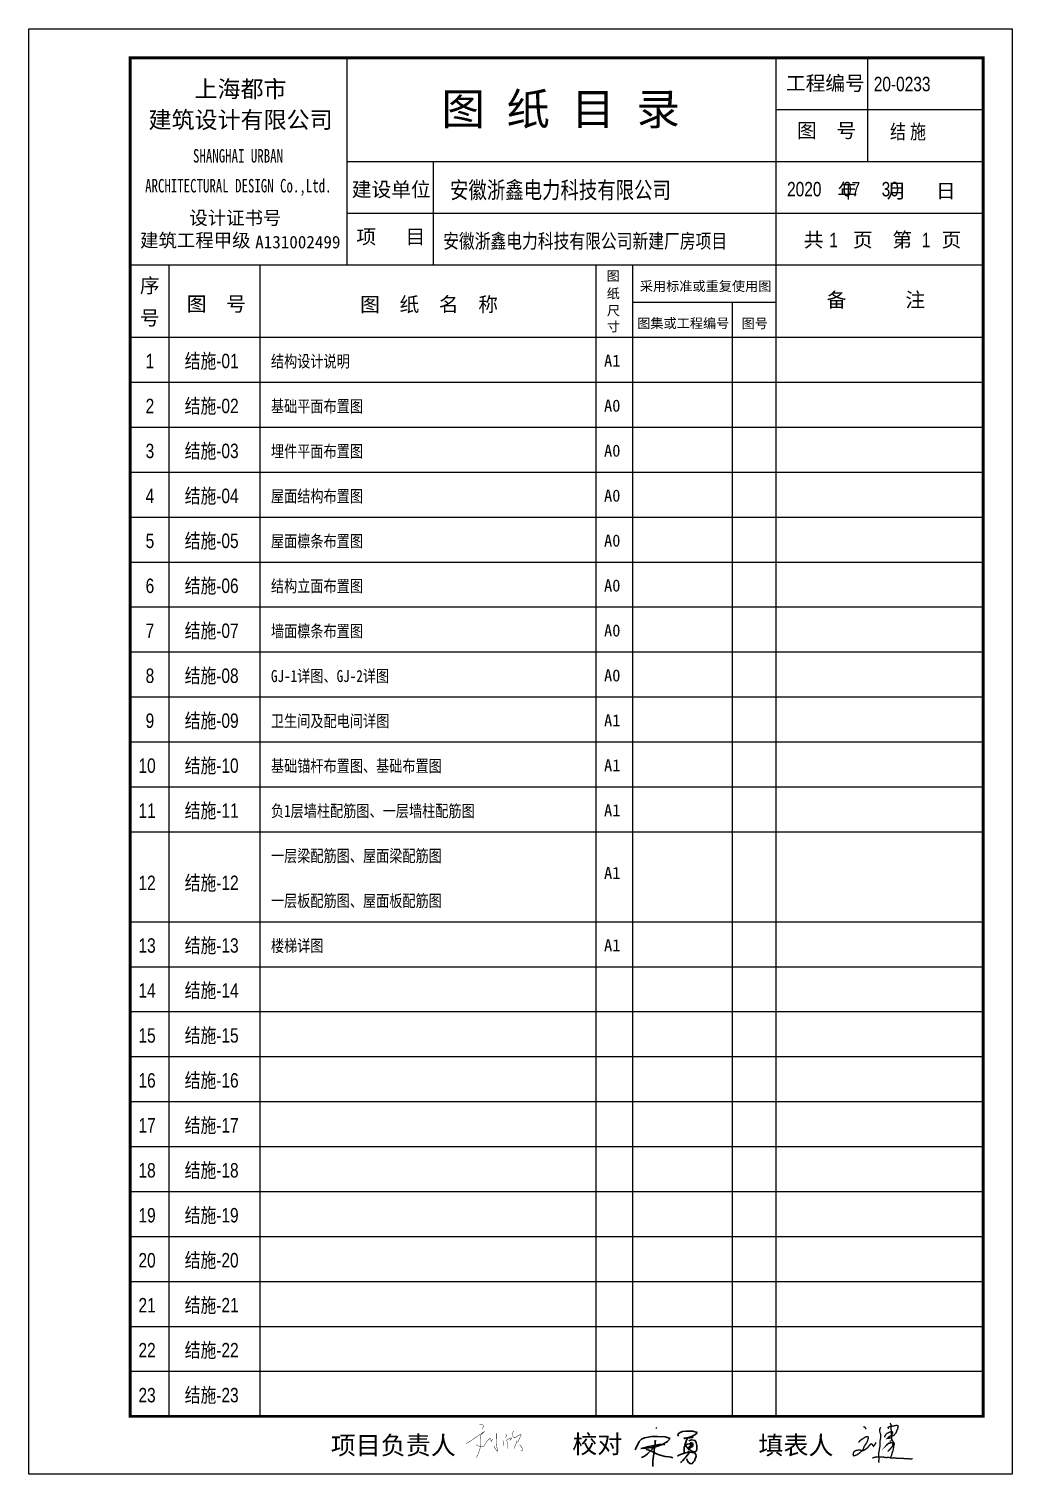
# Model space of a CAD drawing. Extents: x 899043 to 2598688, y -137197 to 211789.
# Drawn here: x 899043 to 929643, y 48085 to 93085 of the extents above; entities that cross this region are included whole.
import ezdxf
from ezdxf.enums import TextEntityAlignment as Align

# ---------------------------------------------------------------- set-up
doc = ezdxf.new("R2010")
doc.units = 0
doc.header["$LTSCALE"] = 1500
doc.header["$MEASUREMENT"] = 0
for name, color, linetype in [('00-tk', 151, 'Continuous'), ('AXIS', 3, 'Continuous'), ('iicon', 7, 'Continuous'), ('PUB_TEXT', 7, 'Continuous')]:
    doc.layers.add(name, color=color, linetype=linetype)
doc.layers.add('TK-签名', color=70, linetype='Continuous', lineweight=30)
doc.layers.add('功能名称', color=255, linetype='Continuous', lineweight=0)
doc.styles.add('-宋体', font='')
doc.styles.add('QQS', font='stylu.ttf')
doc.styles.add('T', font='simhei.ttf')
doc.styles.get('-宋体').set_extended_font_data('SimSun')

# ---------------------------------------------------------------- blocks, each defined once
blk = doc.blocks.new('A$C7C122B11')
at = {"layer": 'iicon', "color": 13, "const_width": 7.58}
for points in [[(244, 611), (279, 605)], [(279, 605), (315, 591)], [(321, 572), (298, 526)], [(315, 591), (321, 572)], [(0, 251), (101, 316)], [(101, 316), (199, 383)], [(199, 383), (301, 455)], [(322, 465), (255, 393)], [(255, 393), (267, 338)], [(267, 338), (270, 260)], [(301, 455), (344, 476)], [(331, 220), (382, 295)], [(382, 295), (411, 328)], [(411, 328), (434, 349)], [(434, 349), (448, 349)], [(448, 349), (455, 315)], [(455, 315), (462, 292)], [(462, 292), (485, 335)], [(554, 440), (553, 381)], [(553, 381), (555, 298)], [(555, 298), (561, 212)], [(674, 309), (686, 266)], [(686, 266), (692, 224)], [(718, 416), (741, 413)], [(745, 400), (719, 368)], [(726, 309), (755, 327)], [(741, 413), (745, 400)], [(755, 327), (790, 346)], [(756, 296), (765, 257)], [(790, 346), (817, 357)], [(826, 342), (799, 315)], [(817, 357), (835, 356)], [(835, 356), (826, 342)], [(858, 469), (850, 439)], [(850, 439), (850, 403)], [(850, 403), (863, 373)], [(872, 485), (858, 469)], [(863, 373), (876, 363)], [(876, 363), (897, 363)], [(897, 363), (924, 382)], [(921, 283), (909, 233)], [(923, 311), (921, 283)], [(924, 382), (974, 414)], [(951, 294), (937, 279)], [(971, 334), (951, 294)], [(991, 378), (971, 334)], [(974, 414), (997, 421)], [(1010, 411), (991, 378)], [(997, 421), (1010, 411)], [(180, 234), (214, 214)], [(220, 61), (189, 0)], [(214, 214), (249, 201)], [(254, 164), (220, 61)], [(249, 201), (284, 195)], [(270, 260), (254, 164)], [(284, 195), (312, 200)], [(312, 200), (331, 220)], [(535, 158), (509, 209)], [(575, 108), (535, 158)], [(561, 212), (572, 134)], [(572, 134), (575, 108)], [(692, 224), (692, 211)], [(762, 218), (762, 180)], [(762, 180), (763, 160)], [(765, 257), (762, 218)], [(892, 201), (876, 164)], [(909, 233), (892, 201)], [(980, 231), (1007, 207)], [(1033, 121), (1002, 119)], [(1007, 207), (1028, 171)], [(1028, 171), (1033, 146)], [(1033, 146), (1033, 121)]]:
    blk.add_lwpolyline(points, dxfattribs=at)

msp = doc.modelspace()

# ---------------------------------------------------------------- linework, layer by layer
at = {"layer": '00-tk'}
for p, q in [((925157, 88960.4), (925157, 92143.8)), ((922292.8, 90572.9), (928742.8, 90572.9)), ((908942.8, 88960.4), (928742.8, 88960.4)), ((911632.9, 85735.4), (911632.9, 88960.4)), ((908942.8, 87347.9), (928742.8, 87347.9)), ((903392.8, 85735.4), (903392.8, 49885.4)), ((906226.6, 85735.4), (906226.6, 49885.4)), ((916692.5, 85735.4), (916692.5, 49885.4)), ((917826.2, 85735.4), (917826.2, 49885.4)), ((922292.8, 85735.4), (922292.8, 49885.4)), ((917826.2, 84575), (922292.8, 84575)), ((920935.7, 84575), (920935.7, 49885.4)), ((902192.8, 83485.4), (928742.8, 83485.4)), ((902192.8, 82085.4), (928742.8, 82085.4)), ((902192.8, 80685.4), (928742.8, 80685.4)), ((902192.8, 79285.4), (928742.8, 79285.4)), ((902192.8, 77885.4), (928742.8, 77885.4)), ((902192.8, 76485.4), (928742.8, 76485.4)), ((902192.8, 75085.4), (928742.8, 75085.4)), ((902192.8, 73685.4), (928742.8, 73685.4)), ((902192.8, 72285.4), (928742.8, 72285.4)), ((902192.8, 70885.4), (928742.8, 70885.4)), ((902192.8, 69485.4), (928742.8, 69485.4)), ((902192.8, 68085.4), (928742.8, 68085.4)), ((902192.8, 65285.4), (928742.8, 65285.4)), ((902192.8, 63885.4), (928742.8, 63885.4)), ((902192.8, 62485.4), (928742.8, 62485.4)), ((902192.8, 61085.4), (928742.8, 61085.4)), ((902192.8, 59685.4), (928742.8, 59685.4)), ((902192.8, 58285.4), (928742.8, 58285.4)), ((902192.8, 56885.4), (928742.8, 56885.4)), ((902192.8, 55485.4), (928742.8, 55485.4)), ((902192.8, 54085.4), (928742.8, 54085.4)), ((902192.8, 52685.4), (928742.8, 52685.4)), ((902192.8, 51285.4), (928742.8, 51285.4))]:
    msp.add_line(p, q, dxfattribs=at)
msp.add_lwpolyline([(899042.8, 48085.4), (899042.8, 93085.4), (929642.8, 93085.4), (929642.8, 48085.4)], close=True, dxfattribs=at)
at = {"layer": '00-tk', "linetype": 'Continuous', "const_width": 90}
msp.add_lwpolyline([(928742.8, 92185.4), (902192.8, 92185.4), (902192.8, 49885.4), (928742.8, 49885.4), (928742.8, 92185.4)], dxfattribs=at)
at = {"layer": '00-tk', "const_width": 45}
for points in [[(908942.8, 85735.4), (908942.8, 92185.4)], [(922292.8, 85735.4), (922292.8, 92185.4)], [(902192.8, 85735.4), (928742.8, 85735.4)]]:
    msp.add_lwpolyline(points, dxfattribs=at)
at = {"layer": 'AXIS', "color": 1, "ltscale": 1000, "const_width": 42}
for points in [[(925017.3, 49567.9), (925042.5, 49550.6), (925067.2, 49535.8), (925079.5, 49517.5), (925095.8, 49498.3), (925101.3, 49488.4)], [(925566.4, 49538.1), (925531.3, 49511.8), (925531.3, 49511.8), (925522.5, 49459.1), (925522.5, 49430.5), (925526.9, 49404.2), (925533.5, 49375.6), (925548.9, 49325.1), (925553.3, 49268), (925553.3, 49221.9), (925537.9, 49149.5), (925531.3, 49046.3), (925533.5, 49000.2), (925529.1, 48947.5), (925515.9, 48877.2), (925502.7, 48780.6), (925487.3, 48730.1), (925500.5, 48580.8), (925493.9, 48492.9), (925496.1, 48457.8), (925497, 48444.4)], [(925812.5, 49500.4), (925792.2, 49518), (925785.4, 49538.3), (925804.4, 49554.5), (925853, 49566.6), (925897.7, 49574.7), (925962.6, 49585.6), (925991, 49593.7), (926022.1, 49599.1), (926053.2, 49601.8), (926084.2, 49592.3), (926097.8, 49566.6), (926085.6, 49522), (926077.5, 49482.9), (926053.2, 49432.9), (926028.8, 49366.7), (925959.9, 49291), (925936.9, 49280.2), (925926.1, 49270.7), (925878.7, 49276.1), (925866.6, 49282.9)], [(925847.6, 49672.2), (925862.7, 49644.1), (925877.9, 49624.7), (925878.4, 49597.7), (925881.5, 49588.2), (925884.4, 49572.3), (925869.9, 49529.9), (925874.1, 49475.8), (925883.7, 49453.6), (925884.7, 49439.8), (925882.8, 49409.3), (925891.2, 49305.8), (925883.7, 49275.6), (925897.2, 49188.6), (925908.1, 49146.2), (925920.8, 49126.1), (925947.4, 49083.3), (925977.1, 49040.9), (925972.8, 49003.8), (925959, 48963.5), (925953.7, 48914.7), (925934.6, 48804.5), (925913.4, 48757.9), (925892.2, 48672), (925863.6, 48605.2)], [(924859.8, 49074.6), (924897.3, 49101.8), (924911.8, 49131.9), (924938.1, 49148), (924975.1, 49171.8), (925004.7, 49193.6), (925032.9, 49213.1), (925063.1, 49231.1), (925093.2, 49244.2), (925128.7, 49252.9), (925154, 49249), (925164.7, 49236.4), (925171, 49214.1), (925163.3, 49188.8), (925133.6, 49095.2), (925127.3, 49082.1), (925110.3, 49053.4), (925098.6, 49033.5), (925074.8, 49000.5), (925051.9, 48970.3), (925021.8, 48901.2), (925016.4, 48879.4), (924997.7, 48836.6), (924968.2, 48804), (924945.6, 48787.7), (924920.7, 48765.1), (924889.6, 48734.8), (924858.4, 48716.1), (924822.7, 48692), (924776, 48671.8), (924750.3, 48660.1), (924714.5, 48654.7), (924705.9, 48667.9), (924695.8, 48699), (924699.7, 48724.7), (924711.4, 48755), (924734.7, 48794.7), (924758.9, 48809.4), (924786.9, 48820.3), (924846, 48832), (924887.2, 48836.6), (924930, 48829.6), (924973.4, 48809.7), (925004.7, 48811.8), (925031.2, 48823.4), (925083.3, 48860), (925145.6, 48906.6), (925192.2, 48963.4), (925229.6, 49008.5), (925256.8, 49029.5), (925292.6, 49011.6), (925302.7, 48989), (925308.2, 48971.9), (925333.1, 48952.5), (925344.7, 48973.5), (925366.5, 49000.7), (925385.2, 49026.4), (925402.3, 49067.6), (925402.3, 49067.6), (925404.7, 49078.5)], [(925675.9, 49227.5), (925684, 49273.4), (925715.1, 49319.4), (925750.3, 49354.5), (925827.4, 49392.3), (925866.6, 49404.5), (925889.6, 49411.3), (925912.5, 49411.3), (925928.8, 49374.8), (925905.8, 49319.4), (925866.6, 49282.9), (925807.1, 49243.7), (925774.6, 49212.6), (925757.1, 49195.1), (925820.6, 49204.5), (925884.1, 49214), (925897.7, 49207.2), (925896.3, 49157.2), (925853.1, 49112.2), (925842.2, 49086.6), (925812.5, 49054.1), (925780.1, 49028.5), (925751.7, 49009.5), (925732.7, 48985.2), (925794.8, 49040.2), (925842.2, 49048.7), (925881.5, 49062.2), (925920.7, 49066.3), (925950.4, 49060.9), (925923.6, 49005.2), (925922, 48954.1), (925886.9, 48915), (925846.3, 48862.3), (925807.1, 48829.8), (925786.8, 48806.9), (925778.7, 48785.3)], [(925291.8, 48577.3), (925344.6, 48604.2), (925400.6, 48616.1), (925497.2, 48618.9), (925542.8, 48622.5), (925590.2, 48621.4), (925666.7, 48610.7), (925728.1, 48599.9), (925808.1, 48606.3), (925830.7, 48599.9), (925869.5, 48585.9), (925923.3, 48590.2), (925965.3, 48592.3), (926034.3, 48583.7), (926072, 48576.2), (926129.1, 48573), (926177.5, 48576.2), (926225.2, 48576.2), (926276.9, 48570.8), (926338.3, 48566.5), (926406.2, 48563.3), (926450.3, 48560), (926503.1, 48559), (926535.4, 48562.2), (926552.7, 48563.3)]]:
    msp.add_lwpolyline(points, dxfattribs=at)
at = {"layer": 'TK-签名'}
for p, q in [((918586.7, 49532), (918555.6, 49500.9)), ((917913, 48840.6), (918035.3, 49103.1)), ((918035.3, 49103.1), (918108.5, 49176.3)), ((918108.5, 49176.3), (918200.5, 49218.1)), ((918200.5, 49218.1), (918311.6, 49237.8)), ((918311.6, 49237.8), (918420.4, 49257)), ((918420.4, 49257), (918500.4, 49257)), ((918531.5, 49053.1), (918483.1, 48659)), ((918500.4, 49257), (918602.7, 49257)), ((918521.8, 49134.6), (918520.2, 49116.3)), ((918520.2, 49116.3), (918529.9, 49102.8)), ((918539.1, 49121.1), (918521.8, 49134.6)), ((918529.9, 49102.8), (918531.5, 49053.1)), ((918565.5, 49112), (918539.1, 49121.1)), ((918602.7, 49257), (918840.6, 49246.6)), ((918863.2, 49070.9), (918788.6, 49031.9)), ((918840.6, 49246.6), (918999.9, 49190.6)), ((918919.6, 49100.5), (918863.2, 49070.9)), ((918999.9, 49190.6), (918919.6, 49100.5)), ((919238.8, 49316.6), (919254.8, 49341.7)), ((919245, 49284.6), (919238.8, 49316.6)), ((919256.8, 49263), (919245, 49284.6)), ((919254.8, 49341.7), (919314.1, 49378)), ((919314.1, 49378), (919388.4, 49407.8)), ((919388.4, 49407.8), (919496.6, 49423.5)), ((919448, 49205.6), (919429.7, 49199.3)), ((919429.7, 49199.3), (919460.5, 49195.6)), ((919569.3, 49227), (919448, 49205.6)), ((919460.5, 49195.6), (919519.6, 49206.6)), ((919506.2, 49140.5), (919461.1, 48982.5)), ((919496.6, 49423.5), (919585.5, 49425.1)), ((919544.7, 49207.7), (919506.2, 49140.5)), ((919519.6, 49206.6), (919677.1, 49241.1)), ((919683.9, 49221.8), (919544.7, 49207.7)), ((919660.3, 49259.4), (919569.3, 49227)), ((919585.5, 49425.1), (919706.3, 49418.3)), ((919585.7, 49117.7), (919665.2, 49149.5)), ((919642.6, 49073.4), (919641.8, 49034.1)), ((919647.6, 49075.1), (919642.6, 49073.4)), ((919675.2, 49053.3), (919647.6, 49075.1)), ((919750.3, 49298.1), (919660.3, 49259.4)), ((919665.2, 49149.5), (919779.8, 49133.6)), ((919691.1, 49030.8), (919675.2, 49053.3)), ((919677.1, 49241.1), (919718.4, 49234.3)), ((919718.4, 49234.3), (919683.9, 49221.8)), ((919706.3, 49418.3), (919839.2, 49375.4)), ((919799.4, 49328.4), (919750.3, 49298.1)), ((919779.8, 49133.6), (919812.4, 49059.2)), ((919839.2, 49375.4), (919799.4, 49328.4)), ((919812.4, 49059.2), (919830.8, 48980.6)), ((918162.2, 48894.1), (918091.3, 48881)), ((918091.3, 48881), (918094.9, 48887.4)), ((918094.9, 48887.4), (918336, 48943)), ((918139.9, 48612), (918104.3, 48597.7)), ((918197.3, 48642.3), (918139.9, 48612)), ((918249.7, 48892), (918162.2, 48894.1)), ((918237.1, 48668.8), (918197.3, 48642.3)), ((918292.4, 48717.2), (918237.1, 48668.8)), ((918344.4, 48899.8), (918249.7, 48892)), ((918258.9, 48843), (918289.7, 48853.7)), ((918289.7, 48853.7), (918440.7, 48784.1)), ((918376.4, 48795.8), (918292.4, 48717.2)), ((918336, 48943), (918489.9, 48977.6)), ((918421.8, 48912.7), (918344.4, 48899.8)), ((918438, 48865.3), (918376.4, 48795.8)), ((918517.7, 48928.6), (918421.8, 48912.7)), ((918492.2, 48941.8), (918438, 48865.3)), ((918440.7, 48784.1), (918578.8, 48714.5)), ((918483.1, 48659), (918462.2, 48495.9)), ((918489.9, 48977.6), (918647.6, 49005.7)), ((918575.3, 48945), (918517.7, 48928.6)), ((918635.9, 48962.2), (918575.3, 48945)), ((918578.8, 48714.5), (918685.1, 48673.1)), ((918730.3, 49001.3), (918635.9, 48962.2)), ((918647.6, 49005.7), (918775.6, 49015.9)), ((918685.1, 48673.1), (918841.1, 48636.9)), ((918788.6, 49031.9), (918730.3, 49001.3)), ((918775.6, 49015.9), (918817.2, 49001.9)), ((918819.9, 48990), (918814.5, 48993.8)), ((918817.2, 49001.9), (918819.9, 48990)), ((918841.1, 48636.9), (918973.9, 48622.1)), ((918973.9, 48622.1), (919031.3, 48611.4)), ((919031.3, 48611.4), (919057.9, 48601.4)), ((919057.9, 48601.4), (919083.9, 48589.1)), ((919230.2, 48641), (919274.6, 48676.1)), ((919274.6, 48676.1), (919349.9, 48704.5)), ((919349.9, 48704.5), (919474.5, 48747.1)), ((919441, 48912.9), (919439.3, 48759.1)), ((919448.5, 48944.7), (919441, 48912.9)), ((919461.1, 48982.5), (919448.5, 48944.7)), ((919519.7, 48652.7), (919470.3, 48594.1)), ((919474.5, 48747.1), (919525.5, 48760.5)), ((919479.5, 48973.1), (919495.4, 48994.8)), ((919495.4, 48948), (919479.5, 48973.1)), ((919495.4, 48994.8), (919533, 49014.9)), ((919521.3, 48919.6), (919495.4, 48948)), ((919510.5, 48733.8), (919528.9, 48761.3)), ((919560.7, 48707), (919519.7, 48652.7)), ((919549.7, 48883.6), (919521.3, 48919.6)), ((919525.5, 48760.5), (919594.9, 48771.4)), ((919528.9, 48761.3), (919556.5, 48782.2)), ((919533, 49014.9), (919601.6, 49032.4)), ((919604.1, 48847.7), (919549.7, 48883.6)), ((919556.5, 48782.2), (919591.6, 48783.9)), ((919597.4, 48927.9), (919558.9, 48910.4)), ((919558.9, 48910.4), (919656.8, 48920.4)), ((919591.6, 48748.8), (919560.7, 48707)), ((919584.9, 48842.7), (919576.5, 48828.2)), ((919618.3, 48892.8), (919584.9, 48842.7)), ((919591.6, 48783.9), (919606.7, 48770.5)), ((919606.7, 48770.5), (919591.6, 48748.8)), ((919594.9, 48771.4), (919678.6, 48763)), ((919646.8, 48968.1), (919597.4, 48927.9)), ((919601.6, 49032.4), (919632.6, 49039.1)), ((919657.6, 48812.6), (919604.1, 48847.7)), ((919630, 48932.1), (919618.3, 48892.8)), ((919635.1, 48989.8), (919630, 48932.1)), ((919632.6, 49039.1), (919684.4, 49045)), ((919641.8, 49034.1), (919635.1, 48989.8)), ((919686.9, 49010.7), (919646.8, 48968.1)), ((919656.8, 48920.4), (919691.1, 48942.2)), ((919728.8, 48781.7), (919657.6, 48812.6)), ((919678.6, 48763), (919735.5, 48751.3)), ((919684.4, 49045), (919712.9, 49040)), ((919712.9, 49040), (919686.9, 49010.7)), ((919702, 48994), (919691.1, 49030.8)), ((919691.1, 48942.2), (919703.7, 48960.6)), ((919703.7, 48960.6), (919702, 48994)), ((919787.3, 48785.8), (919728.8, 48781.7)), ((919735.5, 48751.3), (919782.3, 48732.9)), ((919782.3, 48732.9), (919799.1, 48684.4)), ((919800.7, 48612.5), (919783.2, 48559)), ((919820.8, 48810.1), (919787.3, 48785.8)), ((919799.1, 48684.4), (919809.1, 48646)), ((919809.1, 48646), (919800.7, 48612.5)), ((919831.6, 48882.8), (919820.8, 48810.1)), ((919830.8, 48980.6), (919831.6, 48882.8)), ((918460.5, 48338.5), (918453, 48320.2)), ((918462.2, 48495.9), (918459.8, 48398.8)), ((918459.8, 48398.8), (918460.5, 48338.5)), ((919344, 48460.4), (919320.6, 48442.8)), ((919390.8, 48513.9), (919344, 48460.4)), ((919437.7, 48558.2), (919390.8, 48513.9)), ((919470.3, 48594.1), (919437.7, 48558.2)), ((919524.7, 48534.8), (919517.2, 48556.5)), ((919533, 48515.6), (919524.7, 48534.8)), ((919550.6, 48480.5), (919533, 48515.6)), ((919575.7, 48447), (919550.6, 48480.5)), ((919621.7, 48416.1), (919575.7, 48447)), ((919651.8, 48402.7), (919621.7, 48416.1)), ((919690.3, 48412.7), (919651.8, 48402.7)), ((919720.4, 48455.4), (919690.3, 48412.7)), ((919753.9, 48502.2), (919720.4, 48455.4)), ((919783.2, 48559), (919753.9, 48502.2))]:
    msp.add_line(p, q, dxfattribs=at)

# ---------------------------------------------------------------- block references
at = {"xscale": 1.698991545010358, "yscale": 1.698991544893943, "zscale": 1.698991544950582}
msp.add_blockref('A$C7C122B11', (912650.6, 48602.6), dxfattribs=at)

# ---------------------------------------------------------------- texts
at = {"layer": '00-tk', "style": 'T'}
for s, height, p in [('上海都市', 525, (905629.8, 91226.8)), ('工程编号', 450, (923830.9, 91404.9)), ('图 纸 目 录', 990, (915593.5, 90609.9)), ('建筑设计有限公司', 525, (905629.8, 90265.9)), ('图  号', 450, (923869.9, 89919.5)), ('建设单位', 450, (910319.8, 88096.1)), (' 年   月   日', 450, (925895.3, 88052.2)), ('设计证书号', 420, (905468.4, 87207.3)), ('项   目', 450, (910306.3, 86610.5)), ('建筑工程甲级', 420, (904222, 86509.8)), ('A131002499', 390, (907412.3, 86444.1)), (' 共   页  第   页', 450, (925458.1, 86527.7)), ('图', 300, (917222.9, 85389.1)), ('序', 450, (902802.8, 85103.3)), ('采用标准或重复使用图', 300, (920104.3, 85079.3)), ('图  号', 450, (904877.7, 84516.4)), ('图  纸  名  称', 450, (911497.3, 84516.4)), ('纸', 300, (917228.7, 84851.4)), ('备      注', 450, (925404.9, 84658.5)), ('号', 450, (902802.8, 84086.1)), ('尺', 300, (917236.6, 84308.9)), ('寸', 300, (917236.6, 83820.2)), ('图集或工程编号', 300, (919409.2, 83925.8)), ('图号', 300, (921634, 83912.5)), ('项目负责人', 570, (910383.1, 48991.8)), ('校对', 570, (916732.4, 49032)), ('填表人  ', 570, (923303.9, 48991.8))]:
    msp.add_text(s, height=height, dxfattribs=at).set_placement(p, align=Align.MIDDLE)
at = {"layer": '00-tk', "style": 'T', "width": 0.7}
for s, p in [('SHANGHAI URBAN', (904150.5, 88922.7)), ('ARCHITECTURAL DESIGN Co.,Ltd.', (902660.3, 87992.3))]:
    msp.add_text(s, height=420, dxfattribs=at).set_placement(p)
at = {"layer": 'PUB_TEXT', "style": '-宋体', "width": 0.8}
for s, p in [('结构设计说明', (906575.6, 82548.4)), ('基础平面布置图', (906575.6, 81148.4)), ('埋件平面布置图', (906575.6, 79748.4)), ('屋面结构布置图', (906575.6, 78348.4)), ('屋面檩条布置图', (906575.6, 76948.4)), ('结构立面布置图', (906575.6, 75548.4)), ('墙面檩条布置图', (906575.6, 74148.4)), ('GJ-1详图、GJ-2详图', (906575.6, 72748.4)), ('卫生间及配电间详图', (906575.6, 71348.4)), ('基础锚杆布置图、基础布置图', (906575.6, 69948.4)), ('负1层墙柱配筋图、一层墙柱配筋图', (906575.6, 68548.4)), ('一层梁配筋图、屋面梁配筋图', (906575.6, 67148.4)), ('一层板配筋图、屋面板配筋图', (906575.6, 65748.4)), ('楼梯详图', (906575.6, 64348.4))]:
    msp.add_text(s, height=375, dxfattribs=at).set_placement(p)
at = {"layer": 'PUB_TEXT', "color": 6, "style": '-宋体'}
for s, p in [('A1', (916942.9, 82566.7)), ('A0', (916942.9, 81166.7)), ('A0', (916942.9, 79766.7)), ('A0', (916942.9, 78366.7)), ('A0', (916942.9, 76966.7)), ('A0', (916942.9, 75566.7)), ('A0', (916942.9, 74166.7)), ('A0', (916942.9, 72766.7)), ('A1', (916942.9, 71366.7)), ('A1', (916942.9, 69966.7)), ('A1', (916942.9, 68566.7)), ('A1', (916942.9, 66616.6)), ('A1', (916942.9, 64366.7))]:
    msp.add_text(s, height=375, dxfattribs=at).set_placement(p)
at = {"layer": '功能名称', "style": 'QQS', "width": 0.8}
for s, height, p in [('20-0233', 450, (925337.3, 91144)), ('结 施', 450, (925845, 89658)), ('安徽浙鑫电力科技有限公司', 525, (912150.1, 87806.8)), ('2020     07     30', 450, (922639, 87871.4)), ('安徽浙鑫电力科技有限公司新建厂房项目', 450, (911935.5, 86254.2)), ('1', 450, (923954.1, 86285.5)), ('1', 450, (926829.9, 86285.5)), ('1', 450, (902675.7, 82519.6)), ('结施-01', 450, (903891.8, 82520.5)), ('2', 450, (902675.7, 81119.6)), ('结施-02', 450, (903891.8, 81120.5)), ('3', 450, (902675.7, 79719.6)), ('结施-03', 450, (903891.8, 79720.5)), ('4', 450, (902675.7, 78319.6)), ('结施-04', 450, (903891.8, 78320.5)), ('结施-05', 450, (903891.8, 76920.5)), ('5', 450, (902675.7, 76919.6)), ('6', 450, (902675.7, 75519.6)), ('结施-06', 450, (903891.8, 75520.5)), ('7', 450, (902675.7, 74119.6)), ('结施-07', 450, (903891.8, 74120.5)), ('8', 450, (902675.7, 72719.6)), ('结施-08', 450, (903891.8, 72720.5)), ('9', 450, (902675.7, 71319.6)), ('结施-09', 450, (903891.8, 71320.5)), ('10', 450, (902452.6, 69919.6)), ('结施-10', 450, (903891.8, 69920.5)), ('11', 450, (902452.6, 68519.6)), ('结施-11', 450, (903891.8, 68520.5)), ('12', 450, (902452.6, 66270.1)), ('结施-12', 450, (903891.8, 66271)), ('结施-13', 450, (903891.8, 64320.5)), ('13', 450, (902452.6, 64319.6)), ('14', 450, (902452.6, 62919.6)), ('结施-14', 450, (903891.8, 62920.5)), ('15', 450, (902452.6, 61519.6)), ('结施-15', 450, (903891.8, 61520.5)), ('16', 450, (902452.6, 60119.6)), ('结施-16', 450, (903891.8, 60120.5)), ('17', 450, (902452.6, 58719.6)), ('结施-17', 450, (903891.8, 58720.5)), ('18', 450, (902452.6, 57319.6)), ('结施-18', 450, (903891.8, 57320.5)), ('19', 450, (902452.6, 55919.6)), ('结施-19', 450, (903891.8, 55920.5)), ('20', 450, (902452.6, 54519.6)), ('结施-20', 450, (903891.8, 54520.5)), ('21', 450, (902452.6, 53119.6)), ('结施-21', 450, (903891.8, 53120.5)), ('结施-22', 450, (903891.8, 51720.5)), ('22', 450, (902452.6, 51719.6)), ('23', 450, (902452.6, 50319.6)), ('结施-23', 450, (903891.8, 50320.5))]:
    msp.add_text(s, height=height, dxfattribs=at).set_placement(p)

doc.saveas('drawing.dxf')
